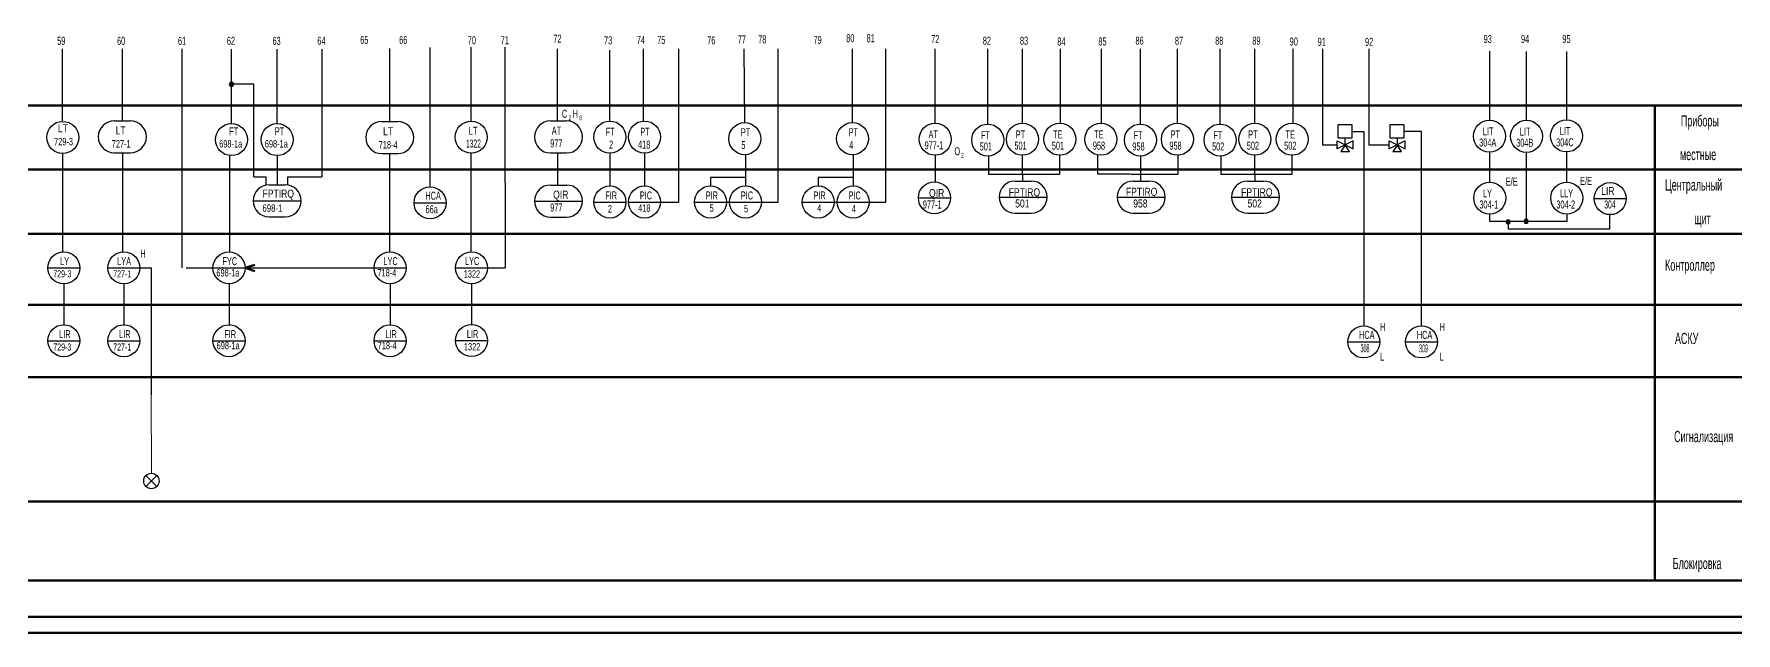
# Model space of a CAD drawing. Extents: x 0 to 3219, y 0 to 555.
# Drawn here: x 1122 to 1654, y 0 to 187 of the extents above; entities that cross this region are included whole.
import ezdxf

# ---------------------------------------------------------------- set-up
doc = ezdxf.new("R2010")
doc.units = 0
doc.header["$MEASUREMENT"] = 0
doc.layers.add('1', color=7, linetype='CONTINUOUS')
doc.layers.add('2', color=7, linetype='CONTINUOUS')
doc.styles.add('стиль1', font='MDM_Win.shx', dxfattribs={"width": 0.5})

msp = doc.modelspace()

# ---------------------------------------------------------------- hatches: boundary and pattern name
at = {"layer": '2', "linetype": 'Continuous', "lineweight": 15}
for points in [[(1184.44, 171.13, 1), (1183.05, 171.13, 1)], [(1583.22, 128.23, 1), (1581.83, 128.23, 1)], [(1588.86, 128.37, 1), (1587.46, 128.37, 1)]]:
    msp.add_hatch(color=256, dxfattribs=at).paths.add_polyline_path(points)

# ---------------------------------------------------------------- linework, layer by layer
at = {"layer": '1', "lineweight": 30}
for p, q in [((1529.08, 151), (1529.08, 153.45)), ((1534.08, 153.45), (1529.08, 151)), ((1529.08, 153.45), (1534.08, 150.95)), ((1534.08, 150.95), (1534.08, 153.45)), ((1545.34, 151), (1545.34, 153.45)), ((1550.34, 153.45), (1545.34, 151)), ((1545.34, 153.45), (1550.34, 150.95)), ((1550.34, 150.95), (1550.34, 153.45)), ((1157, 49.01), (1160.39, 45.61)), ((1157, 45.61), (1160.39, 49.01))]:
    msp.add_line(p, q, dxfattribs=at)
msp.add_circle((1158.7, 47.31), 2.4, dxfattribs=at)
at = {"layer": '2', "lineweight": 30}
for p, q in [((1130.92, 159.73), (1130.92, 182.23)), ((1149.63, 159.73), (1149.63, 182.23)), ((1168.27, 113.82), (1168.27, 182.23)), ((1233.15, 159.49), (1233.15, 182.26)), ((1245.75, 139.15), (1245.75, 182.58)), ((1258.62, 159.63), (1258.62, 182.75)), ((1269.24, 140.33), (1269.24, 182.75)), ((1285.6, 159.69), (1285.6, 182.23)), ((1312.4, 159.46), (1312.4, 182.23)), ((1323.44, 134.39), (1323.44, 182.23)), ((1344.04, 159.16), (1343.84, 182.23)), ((1354.45, 134.39), (1354.46, 182.23)), ((1377.7, 159.16), (1377.7, 182.23)), ((1388.09, 134.39), (1388.11, 182.23)), ((1403.55, 159.07), (1403.55, 182.23)), ((1419.95, 158.81), (1419.95, 182.23)), ((1430.79, 159.07), (1430.79, 182.23)), ((1442.73, 159.07), (1442.73, 182.23)), ((1455.55, 159.07), (1455.55, 182.23)), ((1467.64, 158.81), (1467.64, 182.23)), ((1479.2, 159.07), (1479.2, 182.23)), ((1492.54, 158.81), (1492.54, 182.23)), ((1503.38, 159.07), (1503.38, 182.23)), ((1515.32, 159.07), (1515.32, 182.23)), ((1524.64, 152.18), (1524.64, 182.23)), ((1539.13, 152.18), (1539.13, 182.23)), ((1576.76, 159.95), (1576.76, 181.43)), ((1588.16, 181.42), (1588.16, 159.89)), ((1600.82, 160.02), (1600.82, 181.33)), ((1190.75, 171.13), (1183.74, 171.13)), ((1190.75, 142.23), (1190.75, 171.13)), ((1147.13, 159.73), (1152.13, 159.73)), ((1283.36, 159.69), (1288.36, 159.69)), ((1230.65, 159.49), (1235.65, 159.49)), ((1529.42, 158.54), (1533.67, 158.54)), ((1529.42, 154.29), (1529.42, 158.54)), ((1533.67, 154.29), (1529.42, 154.29)), ((1531.65, 152.16), (1531.65, 154.29)), ((1533.67, 158.54), (1533.67, 154.29)), ((1533.67, 156.42), (1537.42, 156.42)), ((1537.42, 156.42), (1537.42, 95.71)), ((1545.68, 158.54), (1549.93, 158.54)), ((1545.68, 154.29), (1545.68, 158.54)), ((1549.93, 154.29), (1545.68, 154.29)), ((1547.91, 152.16), (1547.91, 154.29)), ((1549.93, 158.54), (1549.93, 154.29)), ((1555.45, 156.42), (1549.93, 156.42)), ((1555.45, 95.71), (1555.45, 156.42)), ((1130.91, 149.73), (1130.91, 118.8)), ((1147.13, 149.73), (1152.13, 149.73)), ((1149.63, 149.73), (1149.63, 140.29)), ((1149.63, 149.73), (1149.63, 118.8)), ((1183.17, 118.81), (1183.17, 148.9)), ((1198.01, 148.86), (1198.01, 139.77)), ((1230.65, 149.49), (1235.65, 149.49)), ((1233.15, 118.82), (1233.15, 149.59)), ((1258.62, 118.86), (1258.62, 149.63)), ((1283.36, 149.69), (1288.36, 149.69)), ((1285.6, 149.69), (1285.6, 139.76)), ((1344.28, 149.17), (1344.3, 139.39)), ((1377.93, 149.17), (1377.95, 139.39)), ((1377.94, 149.17), (1377.94, 139.76)), ((1403.55, 148.9), (1403.55, 140.76)), ((1430.78, 143.05), (1430.78, 148.9)), ((1479.45, 143.05), (1479.45, 148.9)), ((1503.37, 143.05), (1503.37, 148.9)), ((1529.08, 152.18), (1524.64, 152.18)), ((1531.65, 152.16), (1530.28, 150.11)), ((1530.28, 150.11), (1532.94, 150.11)), ((1532.94, 150.11), (1531.73, 152.05)), ((1545.34, 152.18), (1539.13, 152.18)), ((1547.91, 152.16), (1546.53, 150.11)), ((1546.53, 150.11), (1549.2, 150.11)), ((1549.2, 150.11), (1547.99, 152.05)), ((1576.76, 140.46), (1576.76, 149.95)), ((1588.16, 149.89), (1588.16, 128.14)), ((1600.82, 140.46), (1600.82, 150.02)), ((1420.2, 148.64), (1420.2, 143.05)), ((1467.72, 148.64), (1467.72, 143.05)), ((1492.79, 148.64), (1492.79, 143.05)), ((1190.75, 142.23), (1194.41, 142.23)), ((1194.41, 142.23), (1194.41, 139.65)), ((1201.3, 139.71), (1201.3, 142.23)), ((1201.3, 142.2), (1211.93, 142.23)), ((1283.36, 139.69), (1288.36, 139.69)), ((1344.28, 142.07), (1333.34, 142.07)), ((1333.34, 142.07), (1333.34, 139.39)), ((1377.93, 142.07), (1366.98, 142.07)), ((1366.98, 142.07), (1366.98, 139.39)), ((1420.2, 143.05), (1434.95, 143.05)), ((1428.54, 140.93), (1433.54, 140.93)), ((1430.79, 143.05), (1430.79, 141.02)), ((1464.7, 143.05), (1479.45, 143.05)), ((1465.42, 140.93), (1470.42, 140.93)), ((1467.67, 143.05), (1467.67, 141.02)), ((1492.79, 143.05), (1507.54, 143.05)), ((1501.13, 140.93), (1506.13, 140.93)), ((1503.38, 143.05), (1503.38, 141.02)), ((1190.51, 134.77), (1205.51, 134.77)), ((1240.75, 134.15), (1250.75, 134.15)), ((1278.36, 134.69), (1293.36, 134.69)), ((1296.94, 134.39), (1306.94, 134.39)), ((1307.76, 134.39), (1323.44, 134.39)), ((1328.34, 134.39), (1338.34, 134.39)), ((1338.34, 134.39), (1339.3, 134.39)), ((1339.3, 134.39), (1354.45, 134.39)), ((1361.98, 134.39), (1371.98, 134.39)), ((1371.98, 134.39), (1372.95, 134.39)), ((1372.95, 134.39), (1388.09, 134.39)), ((1398.3, 135.68), (1408.3, 135.68)), ((1423.54, 135.93), (1438.54, 135.93)), ((1460.42, 135.93), (1475.42, 135.93)), ((1496.13, 135.93), (1511.13, 135.93)), ((1609.41, 135.44), (1619.41, 135.44)), ((1195.51, 129.77), (1200.51, 129.77)), ((1283.36, 129.69), (1288.36, 129.69)), ((1428.54, 130.93), (1433.54, 130.93)), ((1465.42, 130.93), (1470.42, 130.93)), ((1501.13, 130.93), (1506.13, 130.93)), ((1576.76, 128.29), (1576.76, 130.61)), ((1588.16, 128.29), (1576.76, 128.29)), ((1582.46, 128.29), (1582.49, 125.99)), ((1600.82, 128.29), (1588.16, 128.29)), ((1600.82, 130.61), (1600.82, 128.29)), ((1126.37, 113.82), (1136.37, 113.82)), ((1145.08, 113.82), (1158.66, 113.82)), ((1158.61, 113.82), (1158.61, 74.21)), ((1169.62, 113.82), (1229.61, 113.82)), ((1228.26, 113.82), (1238.26, 113.82)), ((1253.72, 113.86), (1269.24, 113.86)), ((1131.37, 108.82), (1131.37, 96.1)), ((1150.08, 108.82), (1150.08, 96.1)), ((1182.95, 108.82), (1182.95, 96.1)), ((1233.26, 108.82), (1233.26, 96.1)), ((1258.72, 108.86), (1258.72, 96.14)), ((1126.37, 91.1), (1136.37, 91.1)), ((1145.08, 91.1), (1155.08, 91.1)), ((1177.95, 91.1), (1187.95, 91.1)), ((1228.26, 91.1), (1238.26, 91.1)), ((1253.72, 91.14), (1263.72, 91.14)), ((1532.42, 90.71), (1542.42, 90.71)), ((1550.45, 90.71), (1560.45, 90.71))]:
    msp.add_line(p, q, dxfattribs=at)
at = {"layer": '2', "linetype": 'Continuous', "lineweight": 30}
for p, q in [((1183.74, 158.86), (1183.74, 182.11)), ((1198, 158.86), (1198, 182.11)), ((1212.02, 142.23), (1212.02, 182.13)), ((1301.92, 159.66), (1301.92, 181.82)), ((1301.92, 149.66), (1301.94, 139.39)), ((1312.74, 149.66), (1312.76, 139.39)), ((1442.48, 143.05), (1442.48, 148.98)), ((1454.36, 143.09), (1454.36, 149.12)), ((1515.07, 143.05), (1515.07, 148.98)), ((1195.51, 139.77), (1200.51, 139.77)), ((1269.24, 140.33), (1269.24, 113.86)), ((1434.95, 143.05), (1442.48, 143.05)), ((1464.46, 143.09), (1454.36, 143.09)), ((1507.54, 143.05), (1515.07, 143.05)), ((1614.25, 125.99), (1614.33, 130.44)), ((1582.49, 125.99), (1614.25, 125.99))]:
    msp.add_line(p, q, dxfattribs=at)
at = {"layer": '2', "lineweight": 80}
for p, q in [((34.49, 164.47), (2402.37, 164.6)), ((1628.38, 36.81), (1628.38, 164.47)), ((34.49, 144.47), (2402.37, 144.6)), ((34.49, 124.47), (2272.23, 124.47)), ((34.49, 102.2), (2402.37, 102.33)), ((34.49, 79.69), (2272.23, 79.69)), ((34.76, 40.88), (3005.63, 40.88)), ((34.49, 16.2), (2272.23, 16.2)), ((0, 0), (2476.67, -0.12))]:
    msp.add_line(p, q, dxfattribs=at)
at = {"layer": '2', "color": 0, "linetype": 'Continuous', "lineweight": 80}
for p, q in [((1187.95, 113.82), (1191.05, 114.75)), ((1188.03, 113.82), (1191.05, 112.81))]:
    msp.add_line(p, q, dxfattribs=at)
at = {"layer": '2', "linetype": 'Continuous', "lineweight": 15}
msp.add_line((1158.72, 49.71), (1158.61, 74.21), dxfattribs=at)
at = {"layer": '2', "linetype": 'Continuous', "lineweight": 80}
for q in [(1628.38, 36.81), (1628.38, 16.2)]:
    msp.add_line((1628.38, 26.57), q, dxfattribs=at)
at = {"layer": '2', "lineweight": 80, "ltscale": 100}
msp.add_line((3213.28, 4.85), (20, 5), dxfattribs=at)
at = {"layer": '2', "linetype": 'Continuous', "lineweight": 15}
for centre in [(1183.74, 171.13), (1582.53, 128.23), (1588.16, 128.37)]:
    msp.add_circle(centre, 0.697, dxfattribs=at)
at = {"layer": '2', "lineweight": 30}
for centre in [(1131.02, 154.56), (1258.62, 154.63), (1301.92, 154.66), (1312.74, 154.66), (1576.71, 154.95), (1588.26, 154.89), (1600.74, 155.02), (1183.74, 153.86), (1198.01, 153.86), (1344.04, 154.16), (1377.7, 154.16), (1403.55, 153.98), (1419.95, 153.73), (1430.79, 153.98), (1442.48, 153.98), (1455.3, 153.98), (1467.64, 153.73), (1479.2, 153.98), (1492.54, 153.73), (1503.38, 153.98), (1515.07, 153.98), (1245.75, 134.15), (1301.94, 134.39), (1312.76, 134.39), (1333.34, 134.39), (1344.3, 134.39), (1366.98, 134.39), (1377.95, 134.39), (1403.3, 135.68), (1576.76, 135.61), (1600.82, 135.61), (1614.41, 135.44), (1131.37, 113.82), (1150.08, 113.82), (1182.95, 113.82), (1233.26, 113.82), (1258.72, 113.86), (1131.37, 91.1), (1150.08, 91.1), (1182.95, 91.1), (1233.26, 91.1), (1258.72, 91.14), (1537.42, 90.71), (1555.45, 90.71)]:
    msp.add_circle(centre, 5, dxfattribs=at)
for centre, start, end in [((1147.13, 154.73), 90, 270), ((1152.13, 154.73), 270, 90), ((1283.36, 154.69), 90, 270), ((1288.36, 154.69), 270, 90), ((1230.65, 154.49), 90, 270), ((1235.65, 154.49), 270, 90), ((1195.51, 134.77), 90, 270), ((1200.51, 134.77), 270, 90), ((1283.36, 134.69), 90, 270), ((1288.36, 134.69), 270, 90), ((1428.54, 135.93), 90, 270), ((1433.54, 135.93), 270, 90), ((1465.42, 135.93), 90, 270), ((1470.42, 135.93), 270, 90), ((1501.13, 135.93), 90, 270), ((1506.13, 135.93), 270, 90)]:
    msp.add_arc(centre, 5, start, end, dxfattribs=at)

# ---------------------------------------------------------------- texts
at = {"layer": '2', "lineweight": 30, "style": 'стиль1'}
for s, height, width, p in [('           65', 2.5, 0.6, (1216.96, 183.72)), ('           66', 2.5, 0.6, (1229.1, 183.72)), ('70', 2.5, 0.6, (1257.53, 183.65)), ('71', 2.5, 0.6, (1267.84, 183.65)), ('72', 2.5, 0.6, (1284.26, 184.13)), ('73', 2.5, 0.6, (1300.11, 183.6)), (' 74      75', 2.5, 0.6, (1309.72, 183.72)), ('76', 2.5, 0.6, (1332.34, 183.6)), ('77      78', 2.5, 0.6, (1341.9, 183.91)), ('79', 2.5, 0.6, (1365.53, 183.74)), ('80      81', 2.5, 0.6, (1375.76, 184.27)), ('72', 2.5, 0.6, (1402.28, 184)), ('93', 2.5, 0.6, (1574.86, 184.02)), ('94', 2.5, 0.6, (1586.54, 184.02)), ('95', 2.5, 0.6, (1599.47, 184.02)), ('59', 2.5, 0.6, (1129.28, 183.45)), ('60', 2.5, 0.6, (1147.99, 183.45)), ('61', 2.5, 0.6, (1167.02, 183.45)), ('62', 2.5, 0.6, (1182.28, 183.45)), ('63', 2.5, 0.6, (1196.54, 183.45)), ('64', 2.5, 0.6, (1210.55, 183.47)), ('82', 2.5, 0.6, (1418.42, 183.49)), ('83', 2.5, 0.6, (1430.03, 183.49)), ('84', 2.5, 0.6, (1441.71, 183.24)), ('85', 2.5, 0.6, (1454.53, 183.24)), ('86', 2.5, 0.6, (1466.11, 183.49)), ('87', 2.5, 0.6, (1478.43, 183.49)), ('88', 2.5, 0.6, (1491.01, 183.49)), ('89', 2.5, 0.6, (1502.62, 183.49)), ('90', 2.5, 0.6, (1514.3, 183.24)), ('91', 2.5, 0.6, (1523.03, 183.14)), ('92', 2.5, 0.6, (1537.81, 183.14)), ('C', 2.5, 0.6, (1286.94, 160.67)), ('2', 1.5, 0.6, (1289.03, 159.92)), ('H', 2.5, 0.6, (1290.28, 160.67)), ('6', 1.5, 0.6, (1292.36, 159.92)), ('Приборы', 3.5, 0.6, (1636.45, 157.97)), ('729-3', 2.3, 0.6, (1128.31, 152.1)), ('LT', 2.5, 0.8, (1129.53, 156.18)), ('LT', 2.5, 0.8, (1147.55, 155.48)), ('FT', 2.5, 0.6, (1182.99, 155.21)), ('PT', 2.5, 0.6, (1197.25, 155.21)), ('LT', 2.5, 0.8, (1231.07, 155.24)), ('LT', 2.5, 0.6, (1257.88, 155.38)), ('АТ', 2.5, 0.6, (1283.78, 155.44)), ('FT', 2.5, 0.6, (1300.61, 155.07)), ('PT', 2.5, 0.6, (1311.43, 155.07)), ('PT', 2.5, 0.6, (1342.84, 154.91)), ('PT', 2.5, 0.6, (1376.5, 154.91)), ('АТ', 2.5, 0.6, (1401.47, 154.23)), ('FT', 2.5, 0.6, (1417.86, 153.98)), ('PT', 2.5, 0.6, (1428.71, 154.23)), ('TE', 2.5, 0.6, (1440.39, 154.23)), ('TE', 2.5, 0.6, (1453.21, 154.23)), ('FT', 2.5, 0.6, (1465.56, 153.98)), ('PT', 2.5, 0.6, (1477.11, 154.23)), ('FT', 2.5, 0.6, (1490.45, 153.98)), ('PT', 2.5, 0.6, (1501.3, 154.23)), ('TE', 2.5, 0.6, (1512.98, 154.23)), ('304А', 2.5, 0.6, (1573.48, 151.7)), ('LIT', 2.5, 0.6, (1574.63, 155.2)), ('304В', 2.5, 0.6, (1585.03, 151.64)), ('LIT', 2.5, 0.6, (1586.18, 155.14)), ('304С', 2.5, 0.6, (1597.51, 151.77)), ('LIT', 2.5, 0.6, (1598.65, 155.27)), ('727-1', 2.3, 0.6, (1146.33, 151.4)), ('698-1а', 2.3, 0.6, (1179.88, 151.4)), ('698-1а', 2.3, 0.6, (1194.14, 151.4)), ('718-4', 2.3, 0.6, (1229.72, 151.09)), ('1322', 2.5, 0.5, (1256.99, 151.38)), ('977', 2.5, 0.6, (1283.29, 151.44)), ('2', 2.5, 0.6, (1301.69, 151.07)), ('418', 2.5, 0.6, (1310.72, 151.07)), ('5', 2.5, 0.6, (1343, 150.91)), ('4', 2.5, 0.6, (1376.66, 150.91)), ('977-1', 2.5, 0.6, (1400.24, 150.85)), ('O', 2.5, 0.6, (1409.55, 148.98)), ('2', 1.5, 0.6, (1411.64, 148.23)), ('501', 2.5, 0.6, (1417.45, 150.48)), ('501', 2.5, 0.6, (1428.29, 150.73)), ('501', 2.5, 0.6, (1439.98, 150.73)), ('958', 2.5, 0.6, (1452.8, 150.73)), ('958', 2.5, 0.6, (1465.14, 150.48)), ('958', 2.5, 0.6, (1476.7, 150.73)), ('502', 2.5, 0.6, (1490.04, 150.48)), ('502', 2.5, 0.6, (1500.88, 150.73)), ('502', 2.5, 0.6, (1512.57, 150.73)), ('местные', 3.5, 0.6, (1636.21, 147.47)), ('FPТIRQ', 2.5, 0.8, (1193.44, 135.76)), ('QIR', 2.5, 0.8, (1401.63, 135.93)), ('FPТIRQ', 2.5, 0.8, (1426.52, 136.18)), ('FPТIRQ', 2.5, 0.8, (1463.14, 136.32)), ('FPТIRQ', 2.5, 0.8, (1499.11, 136.18)), ('LY', 2.5, 0.6, (1574.67, 135.86)), ('E/E', 2.5, 0.6, (1581.77, 139.52)), ('LLY', 2.5, 0.6, (1598.74, 135.86)), ('E/E', 2.5, 0.6, (1605.03, 139.72)), (' LIR', 2.5, 0.8, (1610.84, 136.58)), ('Центральный', 3.5, 0.6, (1631.55, 137.97)), ('698-1', 2.3, 0.8, (1193.38, 131.34)), ('НСA', 2.5, 0.6, (1244.29, 135.11)), ('66а', 2.5, 0.6, (1244.35, 130.88)), ('977', 2.5, 0.6, (1283.29, 131.44)), ('QIR', 2.5, 0.8, (1284.2, 135.44)), ('FIR', 2.5, 0.6, (1300.48, 135.19)), ('2', 2.3, 0.6, (1301.29, 131.09)), ('418', 2.3, 0.6, (1310.75, 131.34)), ('PIC', 2.5, 0.6, (1311.3, 135.19)), ('PIR', 2.5, 0.6, (1331.88, 135.19)), ('5', 2.3, 0.6, (1333.06, 131.34)), ('PIC', 2.5, 0.6, (1342.84, 135.19)), ('5', 2.3, 0.6, (1343.82, 131.16)), ('PIR', 2.5, 0.6, (1365.52, 135.19)), ('4', 2.3, 0.6, (1366.7, 131.34)), ('PIC', 2.5, 0.6, (1376.49, 135.19)), ('4', 2.3, 0.6, (1377.46, 131.16)), ('977-1', 2.5, 0.6, (1399.69, 132.36)), ('501', 2.5, 0.8, (1428.54, 132.68)), ('958', 2.5, 0.8, (1465.42, 132.68)), ('502', 2.5, 0.8, (1501.13, 132.68)), ('304-1', 2.5, 0.6, (1573.53, 132.36)), ('304-2', 2.5, 0.6, (1597.59, 132.36)), ('304', 2.5, 0.5, (1612.57, 132.37)), ('щит', 3.5, 0.6, (1640.65, 127.47)), ('LY', 2.5, 0.6, (1130.19, 114.68)), ('LYA', 2.5, 0.6, (1148.03, 114.68)), ('Н', 2.5, 0.6, (1155.25, 117.03)), ('FYC', 2.5, 0.6, (1180.9, 114.68)), ('LYC', 2.5, 0.6, (1231.2, 114.68)), ('LYC', 2.5, 0.6, (1256.67, 114.72)), ('729-3', 2.2, 0.6, (1128.06, 110.87)), ('727-1', 2.2, 0.6, (1146.78, 110.87)), ('698-1а', 2.3, 0.6, (1179.01, 111.15)), ('718-4', 2.3, 0.6, (1229.32, 111.15)), ('1322', 2.3, 0.6, (1256.26, 110.78)), ('Контроллер', 3.5, 0.6, (1631.55, 112.93)), ('H', 2.5, 0.6, (1542.52, 94.15)), ('H', 2.5, 0.6, (1561.13, 94.15)), ('LIR', 2.5, 0.6, (1129.91, 91.89)), ('LIR', 2.5, 0.6, (1148.63, 91.89)), ('698-1а', 2.3, 0.6, (1179.1, 88.44)), ('FIR', 2.5, 0.6, (1181.49, 91.89)), ('718-4', 2.3, 0.6, (1229.4, 88.44)), ('LIR', 2.5, 0.6, (1231.8, 91.89)), ('1322', 2.3, 0.6, (1256.34, 88.07)), ('LIR', 2.5, 0.6, (1257.26, 91.93)), ('HCA', 2.5, 0.6, (1535.96, 91.67)), ('HCA', 2.5, 0.6, (1554, 91.67)), ('АСКУ', 3.5, 0.6, (1634.63, 90.06)), ('729-3', 2.2, 0.6, (1128.06, 88.03)), ('727-1', 2.2, 0.6, (1146.78, 88.03)), ('308', 2.5, 0.4, (1536.41, 87.5)), ('L', 2.5, 0.6, (1542.52, 84.85)), ('309', 2.5, 0.4, (1554.7, 87.46)), ('L', 2.5, 0.6, (1561.13, 84.85)), ('Сигнализация', 3.5, 0.6, (1634.35, 59.44)), ('Блокировка', 3.5, 0.6, (1633.92, 19.82))]:
    msp.add_text(s, height=height, dxfattribs=dict(at, width=width)).set_placement(p)

doc.saveas('drawing.dxf')
